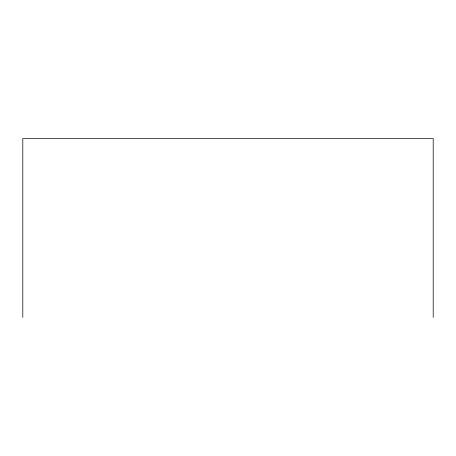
<?xml version="1.0" encoding="UTF-8"?>
<svg xmlns="http://www.w3.org/2000/svg" width="456" height="456" viewBox="0 0 456 456"><rect width="100%" height="100%" fill="white"/><g stroke="black" fill="none" stroke-linecap="round" stroke-linejoin="round"><path stroke-width="0.68" d="M433.2 317.456L433.2 138.544L22.8 138.544L22.8 317.456"/></g></svg>
